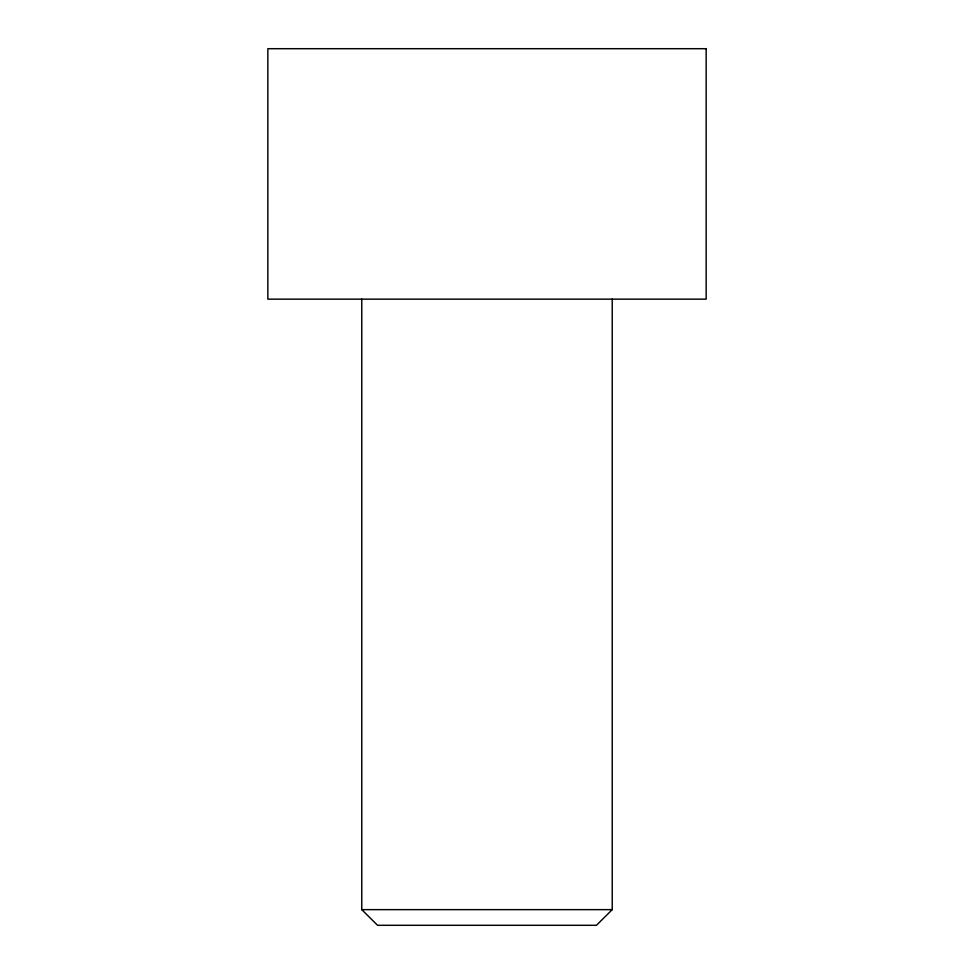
<?xml version="1.0" encoding="UTF-8"?>
<svg xmlns="http://www.w3.org/2000/svg" width="974" height="974" viewBox="0 0 974 974"><rect width="100%" height="100%" fill="white"/><g stroke="black" fill="none" stroke-linecap="round" stroke-linejoin="round"><path stroke-width="1.46" d="M612.232 299.152L612.232 909.643L596.441 925.3L377.559 925.3L361.768 909.643L361.768 299.152M361.768 909.643L612.232 909.643M706.15 48.7L267.85 48.7L267.85 299.152L706.15 299.152L706.15 48.7"/></g></svg>
